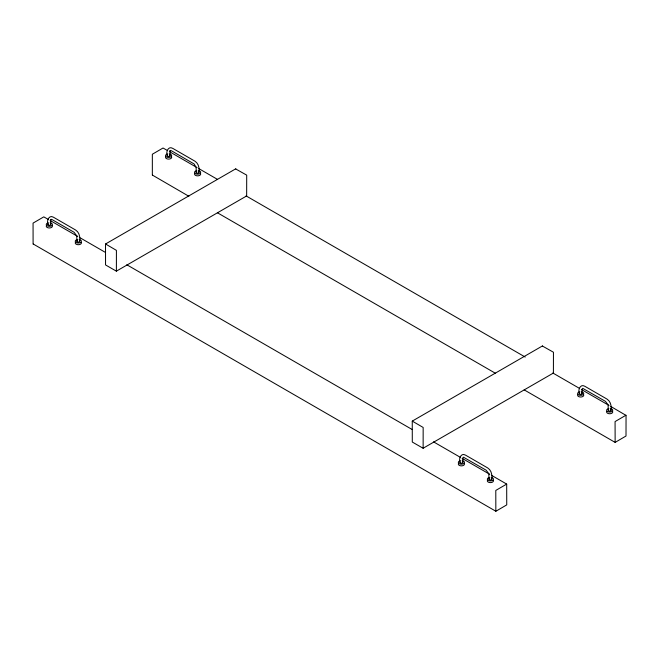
<?xml version="1.0" encoding="UTF-8"?>
<svg xmlns="http://www.w3.org/2000/svg" width="659" height="659" viewBox="0 0 659 659"><rect width="100%" height="100%" fill="white"/><g stroke="black" fill="none" stroke-linecap="round" stroke-linejoin="round"><path stroke-width="0.99" d="M235.724 168.968L246.705 175.137L246.655 195.937L116.363 271.162L105.547 264.943L105.514 244.003L235.815 168.778M542.472 346.066L553.453 352.236L553.403 373.035L423.111 448.26L412.295 442.041L412.262 421.101L542.555 345.876M116.388 271.137L116.412 250.362L105.547 243.987M423.136 448.235L423.16 427.46L412.262 421.101M152.517 175.154L188.869 196.283M33.238 244.019L495.873 511.252L506.738 504.885L506.689 484.085L495.79 490.444L495.84 511.244M48.338 219.455L43.791 216.869L33.065 223.104L33.098 244.061M625.968 415.219L615.069 421.579L615.144 442.387L626.009 436.019L626.05 415.409L610.802 406.463M167.617 150.598L163.028 148.011L152.344 154.239L152.344 175.187M169.404 151.628L197.041 167.584M198.829 168.613L217.552 179.421M246.087 195.896L525.198 357.046M552.843 373.002L579.599 388.448M581.378 389.477L609.023 405.433M217.404 212.758L495.626 373.389M524.16 389.864L615.119 442.378M50.125 220.485L77.77 236.449M79.55 237.479L105.415 252.405M126.816 264.761L412.163 429.511M433.564 441.868L460.32 457.313M462.099 458.343L489.744 474.299M491.532 475.328L506.689 484.085M611.033 410.236C611.626 406.183 610.695 401.331 606.947 399.057L584.813 386.273C580.365 383.464 577.729 390.07 579.31 393.563M608.306 410.368L608.092 404.898L605.432 401.331L582.745 388.349L582.07 389.074L582.045 393.563M491.754 479.101C492.347 475.048 491.425 470.196 487.668 467.923L465.542 455.138C461.094 452.329 458.458 458.936 460.031 462.429M489.027 479.233L488.813 473.763L486.153 470.196L463.475 457.214L462.791 457.939L462.766 462.429M198.96 172.328C199.553 168.276 198.631 163.424 194.883 161.15L172.749 148.374C168.3 145.557 165.664 152.171 167.238 155.656M196.242 172.46L196.143 167.468L194.125 163.976L171.422 150.763C170.187 150.507 170.516 150.038 170.022 151.043L170.286 150.458L169.973 155.656M79.69 241.194C80.274 237.141 79.352 232.289 75.604 230.016L53.47 217.231C49.021 214.422 46.385 221.037 47.967 224.521M76.963 241.326L76.741 235.856L74.088 232.289L52.152 219.628L50.858 219.562L51.278 219.266L50.727 220.032L50.702 224.521M462.363 461.868A1.367 0.791 0 0 1 462.445 462.939A1.367 0.791 0 0 1 460.616 463.071A1.367 0.791 0 0 1 460.213 462.033M491.276 478.566A1.367 0.791 0 0 1 491.433 479.678A1.367 0.791 0 0 1 489.505 479.768A1.367 0.791 0 0 1 489.349 478.656M491.186 477.454A3.073 1.779 0 0 1 492.907 480.18A3.073 1.779 0 0 1 487.874 480.18A3.073 1.779 0 0 1 489.596 477.454M493.36 480.378A3.073 1.779 0 0 1 490.395 482.61A3.073 1.779 0 0 1 487.421 480.378M462.198 460.707A3.073 1.779 0 0 1 463.92 463.442A3.073 1.779 0 0 1 458.878 463.442A3.073 1.779 0 0 1 460.6 460.707M464.373 463.639A3.073 1.779 0 0 1 461.399 465.872A3.073 1.779 0 0 1 458.425 463.639M581.642 393.003A1.367 0.791 0 0 1 581.724 394.074A1.367 0.791 0 0 1 579.895 394.214A1.367 0.791 0 0 1 579.492 393.168M610.555 409.7A1.367 0.791 0 0 1 610.712 410.812A1.367 0.791 0 0 1 608.784 410.903A1.367 0.791 0 0 1 608.628 409.791M610.465 408.588A3.073 1.779 0 0 1 612.186 411.315A3.073 1.779 0 0 1 607.153 411.315A3.073 1.779 0 0 1 608.875 408.588M612.639 411.513A3.073 1.779 0 0 1 609.666 413.753A3.073 1.779 0 0 1 606.7 411.513M581.469 391.85A3.073 1.779 0 0 1 583.199 394.576A3.073 1.779 0 0 1 578.157 394.576A3.073 1.779 0 0 1 579.879 391.85M583.643 394.774A3.073 1.779 0 0 1 580.678 397.015A3.073 1.779 0 0 1 577.704 394.774M169.791 155.269A1.367 0.791 0 0 1 169.396 156.307A1.367 0.791 0 0 1 167.559 156.167A1.367 0.791 0 0 1 167.641 155.104M198.721 171.941A1.367 0.791 0 0 1 198.384 173.045A1.367 0.791 0 0 1 196.481 172.847A1.367 0.791 0 0 1 196.819 171.744M198.4 170.681A3.073 1.779 0 0 1 200.122 173.416A3.073 1.779 0 0 1 195.08 173.416A3.073 1.779 0 0 1 196.802 170.681M200.575 173.614A3.073 1.779 0 0 1 197.601 175.846A3.073 1.779 0 0 1 194.627 173.614M169.404 153.942A3.073 1.779 0 0 1 171.126 156.677A3.073 1.779 0 0 1 166.093 156.677A3.073 1.779 0 0 1 167.814 153.942M171.579 156.867A3.073 1.779 0 0 1 168.605 159.107A3.073 1.779 0 0 1 165.64 156.867M50.512 224.126A1.367 0.791 0 0 1 50.117 225.172A1.367 0.791 0 0 1 48.28 225.032A1.367 0.791 0 0 1 48.362 223.969M79.451 240.807A1.367 0.791 0 0 1 79.105 241.911A1.367 0.791 0 0 1 77.202 241.713A1.367 0.791 0 0 1 77.548 240.609M79.121 239.547A3.073 1.779 0 0 1 80.843 242.281A3.073 1.779 0 0 1 75.801 242.281A3.073 1.779 0 0 1 77.531 239.547M81.296 242.471A3.073 1.779 0 0 1 78.322 244.711A3.073 1.779 0 0 1 75.357 242.471M50.125 222.808A3.073 1.779 0 0 1 51.847 225.543A3.073 1.779 0 0 1 46.814 225.543A3.073 1.779 0 0 1 48.535 222.808M52.3 225.732A3.073 1.779 0 0 1 49.334 227.973A3.073 1.779 0 0 1 46.361 225.732M463.071 457.231L463.071 457.231M582.35 388.365L582.35 388.365"/></g></svg>
